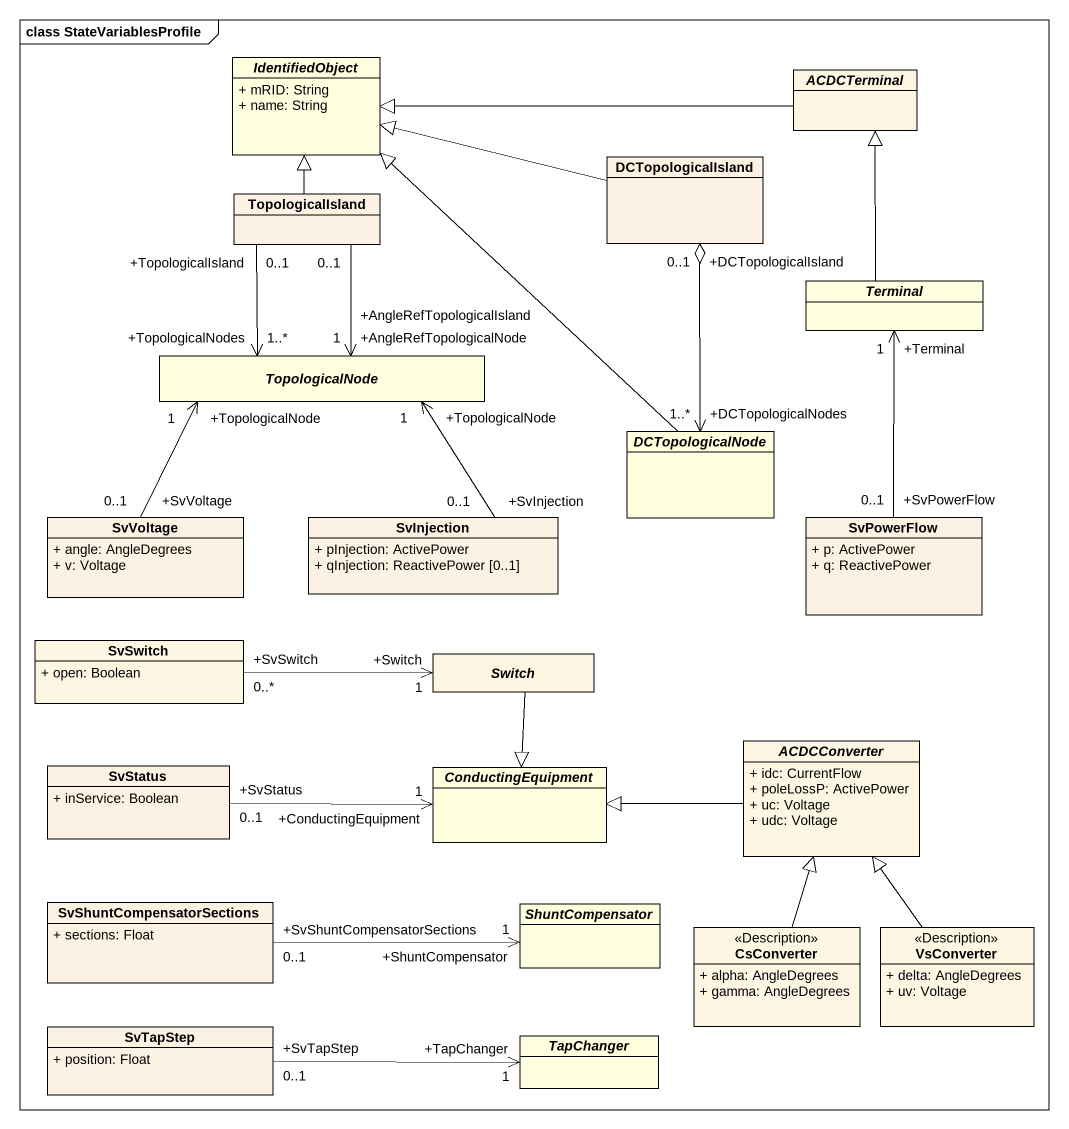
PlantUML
@startuml
mainframe class StateVariablesProfile
hide circle
hide empty members
skinparam classAttributeIconSize 0
abstract class IdentifiedObject #FFFFE0 {
  + mRID: String
  + name: String
}
abstract class ACDCTerminal
class TopologicalIsland #FCF2E3
class DCTopologicalIsland #FCF2E3
abstract class Terminal #FFFFE0
abstract class TopologicalNode #FFFFE0
abstract class DCTopologicalNode #FFFFE0
class SvVoltage #FCF2E3 {
  + angle: AngleDegrees
  + v: Voltage
}
class SvInjection #FCF2E3 {
  + pInjection: ActivePower
  + qInjection: ReactivePower [0..1]
}
class SvPowerFlow #FCF2E3 {
  + p: ActivePower
  + q: ReactivePower
}
class SvSwitch {
  + open: Boolean
}
abstract class Switch
abstract class ACDCConverter {
  + idc: CurrentFlow
  + poleLossP: ActivePower
  + uc: Voltage
  + udc: Voltage
}
class SvStatus #FCF2E3 {
  + inService: Boolean
}
abstract class ConductingEquipment #FFFFE0
class SvShuntCompensatorSections #FCF2E3 {
  + sections: Float
}
abstract class ShuntCompensator #FFFFE0
class CsConverter <<Description>> {
  + alpha: AngleDegrees
  + gamma: AngleDegrees
}
class VsConverter <<Description>> {
  + delta: AngleDegrees
  + uv: Voltage
}
class SvTapStep #FCF2E3 {
  + position: Float
}
abstract class TapChanger #FFFFE0
ACDCTerminal -left-|> IdentifiedObject
TopologicalIsland -up-|> IdentifiedObject
TopologicalIsland "+TopologicalIsland\n0..1" --> "+TopologicalNodes\n1..*" TopologicalNode
TopologicalIsland "+AngleRefTopologicalIsland\n0..1" --> "+AngleRefTopologicalNode\n1" TopologicalNode
DCTopologicalIsland -left-|> IdentifiedObject
Terminal -up-|> ACDCTerminal
TopologicalNode "+TopologicalNode\n1" <-- "+SvVoltage\n0..1" SvVoltage
TopologicalNode "+TopologicalNode\n1" <-- "+SvInjection\n0..1" SvInjection
DCTopologicalNode -up-|> IdentifiedObject
DCTopologicalNode "+DCTopologicalNodes\n1..*" <-up-o "+DCTopologicalIsland\n0..1" DCTopologicalIsland
SvPowerFlow "+SvPowerFlow\n0..1" -up-> "+Terminal\n1" Terminal
SvSwitch "+SvSwitch\n0..*" -right-> "+Switch\n1" Switch
Switch --|> ConductingEquipment
ACDCConverter -left-|> ConductingEquipment
SvStatus "+SvStatus\n0..1" -right-> "+ConductingEquipment\n1" ConductingEquipment
SvShuntCompensatorSections "+SvShuntCompensatorSections\n0..1" -right-> "+ShuntCompensator\n1" ShuntCompensator
CsConverter -up-|> ACDCConverter
VsConverter -up-|> ACDCConverter
SvTapStep "+SvTapStep\n0..1" -right-> "+TapChanger\n1" TapChanger
@enduml
